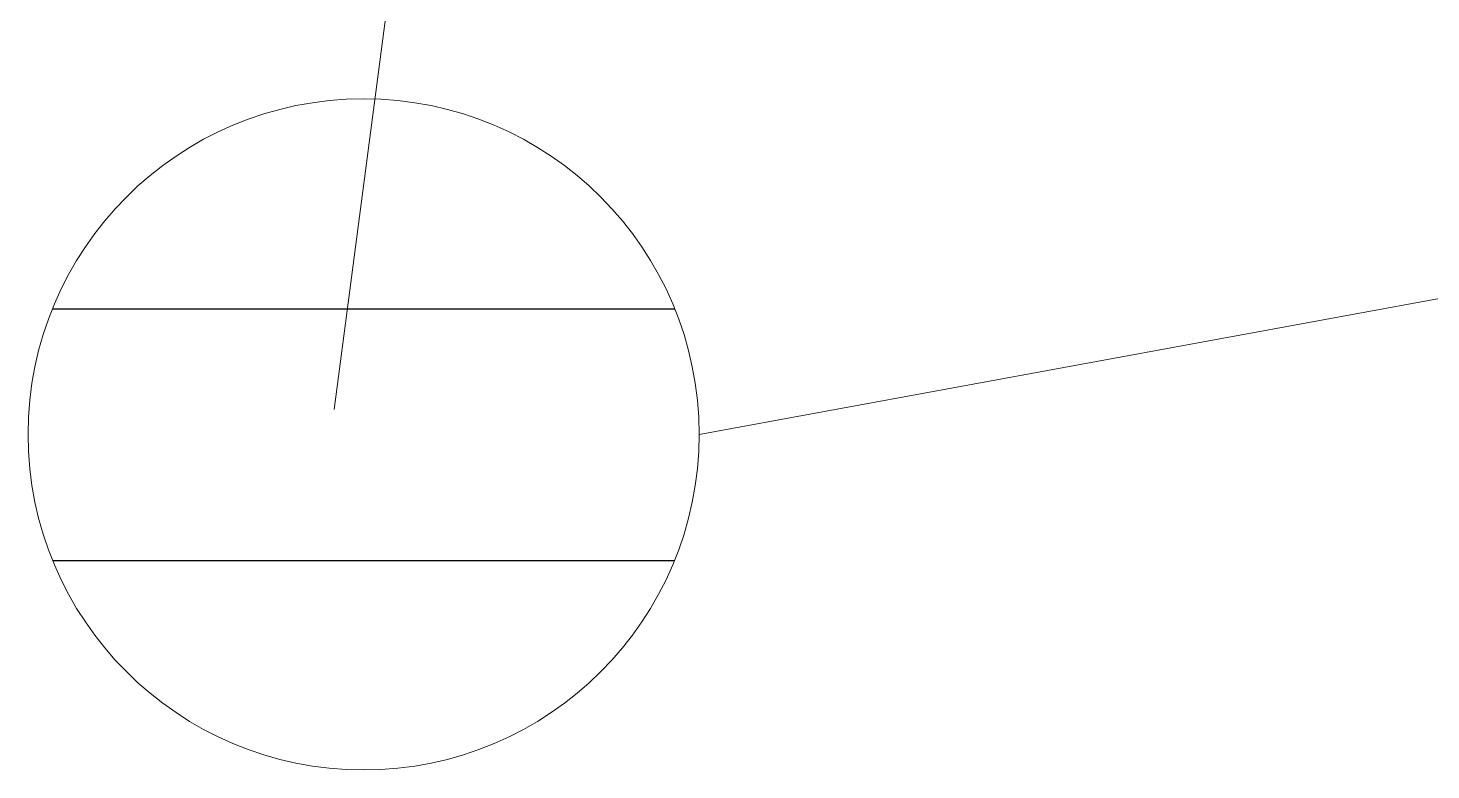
# Model space of a CAD drawing. Extents: x 1596 to 1844, y -134 to 41.
# Drawn here: x 1618.7 to 1627.18, y -63.11 to -58.63 of the extents above; entities that cross this region are included whole.
import ezdxf

# ---------------------------------------------------------------- set-up
doc = ezdxf.new("R2010")
doc.units = 0
doc.layers.add('gbr-dxf_layer0', color=7, linetype='Continuous')
doc.layers.add('備註', color=1, linetype='Continuous', lineweight=5)

msp = doc.modelspace()

# ---------------------------------------------------------------- linework, layer by layer
at = {"layer": 'gbr-dxf_layer0'}
msp.add_line((1618.8508, -60.3254), (1622.6121, -60.3254), dxfattribs=at)
at = {"layer": 'gbr-dxf_layer0', "linetype": 'Continuous'}
msp.add_lwpolyline([(1622.6097, -61.8494), (1618.8532, -61.8494)], dxfattribs=at)
at = {"layer": '備註', "linetype": 'Continuous'}
for p, q in [((1621.3412, -54.9521), (1620.5534, -60.9333)), ((1622.7595, -61.0844), (1632.2471, -59.3442))]:
    msp.add_line(p, q, dxfattribs=at)
msp.add_circle((1620.7315, -61.0844), 2.028, dxfattribs=at)

doc.saveas('drawing.dxf')
